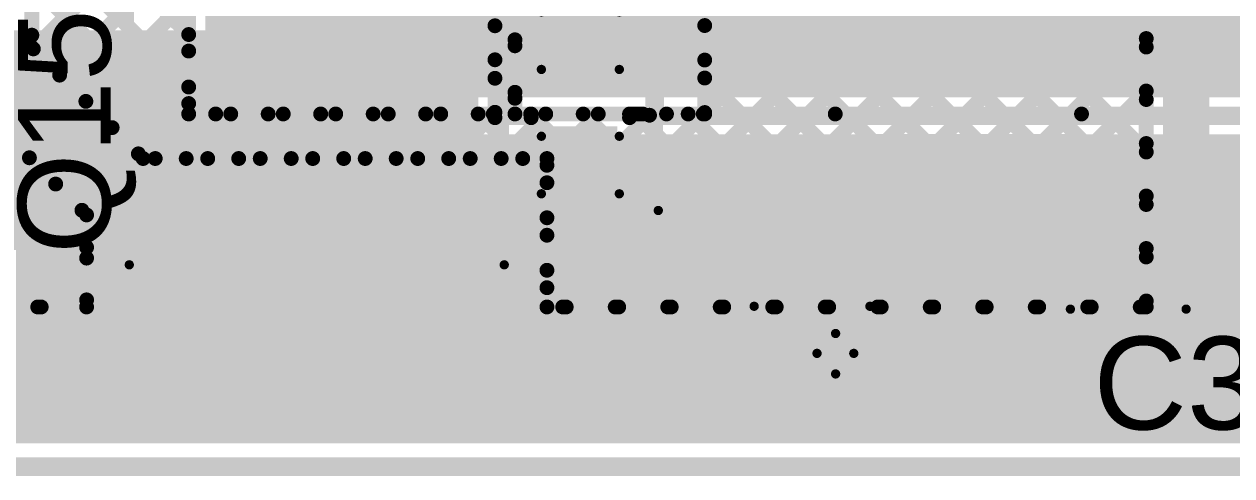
# Model space of a CAD drawing. Header units: millimetres. Extents: x -0.01 to 3.73, y -0.01 to 3.05.
# Drawn here: x 1.31 to 1.961, y -0.005 to 0.238 of the extents above; entities that cross this region are included whole.
import ezdxf

# ---------------------------------------------------------------- set-up
doc = ezdxf.new("R2010")
doc.units = ezdxf.units.MM
doc.header["$MEASUREMENT"] = 0
for name, color, linetype in [('BottomLayer', 5, 'Continuous'), ('BottomPaste', 16, 'Continuous'), ('BottomSolder', 6, 'Continuous'), ('Mechanical2', 216, 'Continuous'), ('TopLayer', 1, 'Continuous'), ('TopOverlay', 2, 'Continuous'), ('TopPaste', 8, 'Continuous'), ('TopSolder', 216, 'Continuous'), ('ViaHoleLayer', 16, 'Continuous')]:
    doc.layers.add(name, color=color, linetype=linetype)
doc.styles.add('Arial', font='', dxfattribs={"height": 0.2})
doc.styles.get('Arial').set_extended_font_data('Arial')

# ---------------------------------------------------------------- blocks, each defined once
blk = doc.blocks.new('RU6085H_109')
at = {"layer": 'TopLayer'}
for points in [[(-0.08071, 0.06378), (-0.13583, 0.06378), (-0.13583, 0.08622), (-0.08071, 0.08622)], [(0.13583, 0.06378), (0.08071, 0.06378), (0.08071, 0.08622), (0.13583, 0.08622)], [(-0.08071, 0.01378), (-0.13583, 0.01378), (-0.13583, 0.03622), (-0.08071, 0.03622)], [(0.13583, 0.01378), (0.08071, 0.01378), (0.08071, 0.03622), (0.13583, 0.03622)], [(-0.08071, -0.03622), (-0.13583, -0.03622), (-0.13583, -0.01378), (-0.08071, -0.01378)], [(0.13583, -0.03622), (0.08071, -0.03622), (0.08071, -0.01378), (0.13583, -0.01378)], [(-0.08071, -0.08622), (-0.13583, -0.08622), (-0.13583, -0.06378), (-0.08071, -0.06378)], [(0.13583, -0.08622), (0.08071, -0.08622), (0.08071, -0.06378), (0.13583, -0.06378)]]:
    blk.add_hatch(color=1, dxfattribs=at).paths.add_polyline_path(points)
at = {"layer": 'TopPaste'}
for points in [[(-0.08071, 0.06378), (-0.13583, 0.06378), (-0.13583, 0.08622), (-0.08071, 0.08622)], [(0.13583, 0.06378), (0.08071, 0.06378), (0.08071, 0.08622), (0.13583, 0.08622)], [(-0.08071, 0.01378), (-0.13583, 0.01378), (-0.13583, 0.03622), (-0.08071, 0.03622)], [(0.13583, 0.01378), (0.08071, 0.01378), (0.08071, 0.03622), (0.13583, 0.03622)], [(-0.08071, -0.03622), (-0.13583, -0.03622), (-0.13583, -0.01378), (-0.08071, -0.01378)], [(0.13583, -0.03622), (0.08071, -0.03622), (0.08071, -0.01378), (0.13583, -0.01378)], [(-0.08071, -0.08622), (-0.13583, -0.08622), (-0.13583, -0.06378), (-0.08071, -0.06378)], [(0.13583, -0.08622), (0.08071, -0.08622), (0.08071, -0.06378), (0.13583, -0.06378)]]:
    blk.add_hatch(color=8, dxfattribs=at).paths.add_polyline_path(points)
at = {"layer": 'TopSolder'}
for points in [[(-0.07671, 0.05978), (-0.13983, 0.05978), (-0.13983, 0.09022), (-0.07671, 0.09022)], [(0.13983, 0.05978), (0.07671, 0.05978), (0.07671, 0.09022), (0.13983, 0.09022)], [(-0.07671, 0.00978), (-0.13983, 0.00978), (-0.13983, 0.04022), (-0.07671, 0.04022)], [(0.13983, 0.00978), (0.07671, 0.00978), (0.07671, 0.04022), (0.13983, 0.04022)], [(-0.07671, -0.04022), (-0.13983, -0.04022), (-0.13983, -0.00978), (-0.07671, -0.00978)], [(0.13983, -0.04022), (0.07671, -0.04022), (0.07671, -0.00978), (0.13983, -0.00978)], [(-0.07671, -0.09022), (-0.13983, -0.09022), (-0.13983, -0.05978), (-0.07671, -0.05978)], [(0.13983, -0.09022), (0.07671, -0.09022), (0.07671, -0.05978), (0.13983, -0.05978)]]:
    blk.add_hatch(color=216, dxfattribs=at).paths.add_polyline_path(points)
at = {"layer": 'TopOverlay'}
for points, const_width in [([(-0.10476, 0.103, 1), (-0.11324, 0.103, 1)], 0.01), ([(-0.11574, 0.103, 1), (-0.11074, 0.103, 1)], 0.005), ([(-0.10726, 0.103, 1), (-0.10226, 0.103, 1)], 0.005), ([(-0.07625, 0.101, 1), (-0.07375, 0.101, 1)], 0.0025), ([(0.07175, 0.101, 1), (0.07425, 0.101, 1)], 0.0025), ([(-0.07625, -0.101, 1), (-0.07375, -0.101, 1)], 0.0025), ([(0.07175, -0.101, 1), (0.07425, -0.101, 1)], 0.0025)]:
    blk.add_lwpolyline(points, format="xyb", close=True, dxfattribs=dict(at, const_width=const_width))
at = {"layer": 'TopOverlay', "const_width": 0.005}
for points in [[(0.073, 0.101), (-0.075, 0.101)], [(0.073, -0.101), (-0.075, -0.101)]]:
    blk.add_lwpolyline(points, dxfattribs=at)
blk = doc.blocks.new('SMB_B_153')
at = {"layer": 'BottomLayer'}
for points in [[(-0.11417, 0.03937), (-0.05512, 0.03937), (-0.05512, -0.03937), (-0.11417, -0.03937)], [(0.05512, 0.03937), (0.11417, 0.03937), (0.11417, -0.03937), (0.05512, -0.03937)]]:
    blk.add_hatch(color=5, dxfattribs=at).paths.add_polyline_path(points)
at = {"layer": 'BottomPaste'}
for points in [[(-0.11417, 0.03937), (-0.05512, 0.03937), (-0.05512, -0.03937), (-0.11417, -0.03937)], [(0.05512, 0.03937), (0.11417, 0.03937), (0.11417, -0.03937), (0.05512, -0.03937)]]:
    blk.add_hatch(color=16, dxfattribs=at).paths.add_polyline_path(points)
at = {"layer": 'BottomSolder'}
for points in [[(-0.11817, 0.04337), (-0.05112, 0.04337), (-0.05112, -0.04337), (-0.11817, -0.04337)], [(0.05112, 0.04337), (0.11817, 0.04337), (0.11817, -0.04337), (0.05112, -0.04337)]]:
    blk.add_hatch(color=6, dxfattribs=at).paths.add_polyline_path(points)
blk = doc.blocks.new('C___0603_154')
at = {"layer": 'TopLayer'}
for points in [[(-0.015, 0.0175), (-0.015, -0.0175), (-0.045, -0.0175), (-0.045, 0.0175)], [(0.045, 0.0175), (0.045, -0.0175), (0.015, -0.0175), (0.015, 0.0175)]]:
    blk.add_hatch(color=1, dxfattribs=at).paths.add_polyline_path(points)
at = {"layer": 'TopPaste'}
for points in [[(-0.015, 0.0175), (-0.015, -0.0175), (-0.045, -0.0175), (-0.045, 0.0175)], [(0.045, 0.0175), (0.045, -0.0175), (0.015, -0.0175), (0.015, 0.0175)]]:
    blk.add_hatch(color=8, dxfattribs=at).paths.add_polyline_path(points)
at = {"layer": 'TopSolder'}
for points in [[(-0.01264, 0.01986), (-0.01264, -0.01986), (-0.04736, -0.01986), (-0.04736, 0.01986)], [(0.04736, 0.01986), (0.04736, -0.01986), (0.01264, -0.01986), (0.01264, 0.01986)]]:
    blk.add_hatch(color=216, dxfattribs=at).paths.add_polyline_path(points)
at = {"layer": 'TopOverlay', "const_width": 0.005}
for points in [[(-0.049, 0.021), (-0.049, -0.021)], [(-0.049, 0.021), (-0.018, 0.021)], [(0.018, 0.021), (0.049, 0.021)], [(0.049, 0.021), (0.049, -0.021)], [(-0.049, -0.021), (-0.018, -0.021)], [(0.018, -0.021), (0.049, -0.021)]]:
    blk.add_lwpolyline(points, dxfattribs=at)
at = {"layer": 'TopOverlay', "const_width": 0.0025}
for points in [[(-0.05025, 0.021, 1), (-0.04775, 0.021, 1)], [(-0.05025, 0.021, 1), (-0.04775, 0.021, 1)], [(-0.01925, 0.021, 1), (-0.01675, 0.021, 1)], [(0.01675, 0.021, 1), (0.01925, 0.021, 1)], [(0.04775, 0.021, 1), (0.05025, 0.021, 1)], [(0.04775, 0.021, 1), (0.05025, 0.021, 1)], [(-0.05025, -0.021, 1), (-0.04775, -0.021, 1)], [(-0.05025, -0.021, 1), (-0.04775, -0.021, 1)], [(-0.01925, -0.021, 1), (-0.01675, -0.021, 1)], [(0.01675, -0.021, 1), (0.01925, -0.021, 1)], [(0.04775, -0.021, 1), (0.05025, -0.021, 1)], [(0.04775, -0.021, 1), (0.05025, -0.021, 1)]]:
    blk.add_lwpolyline(points, format="xyb", close=True, dxfattribs=at)
blk = doc.blocks.new('UCD1H221MNL1GS_163')
at = {"layer": 'TopLayer'}
for points in [[(-0.23622, 0.04921), (-0.07874, 0.04921), (-0.07874, -0.04921), (-0.23622, -0.04921)], [(0.07874, 0.04921), (0.23622, 0.04921), (0.23622, -0.04921), (0.07874, -0.04921)]]:
    blk.add_hatch(color=1, dxfattribs=at).paths.add_polyline_path(points)
at = {"layer": 'TopPaste'}
for points in [[(-0.23622, 0.04921), (-0.07874, 0.04921), (-0.07874, -0.04921), (-0.23622, -0.04921)], [(0.07874, 0.04921), (0.23622, 0.04921), (0.23622, -0.04921), (0.07874, -0.04921)]]:
    blk.add_hatch(color=8, dxfattribs=at).paths.add_polyline_path(points)
at = {"layer": 'TopSolder'}
for points in [[(-0.24022, 0.05321), (-0.07474, 0.05321), (-0.07474, -0.05321), (-0.24022, -0.05321)], [(0.07474, 0.05321), (0.24022, 0.05321), (0.24022, -0.05321), (0.07474, -0.05321)]]:
    blk.add_hatch(color=216, dxfattribs=at).paths.add_polyline_path(points)
at = {"layer": 'TopOverlay', "const_width": 0.005}
for points in [[(-0.116, 0.169), (-0.16763, 0.11737)], [(-0.116, 0.169), (0.16907, 0.169)], [(0.16907, 0.169), (0.16907, 0.056)], [(-0.16763, 0.11737), (-0.16763, 0.055)], [(-0.193, 0.08349), (-0.193, 0.06369)], [(-0.20408, 0.07348), (-0.18228, 0.07348)], [(-0.16917, -0.053), (-0.16917, -0.11537)], [(0.16753, -0.054), (0.16753, -0.167)], [(-0.16917, -0.11537), (-0.11754, -0.167)], [(-0.11754, -0.167), (0.16753, -0.167)]]:
    blk.add_lwpolyline(points, dxfattribs=at)
at = {"layer": 'TopOverlay', "const_width": 0.0025}
for points in [[(-0.11725, 0.169, 1), (-0.11475, 0.169, 1)], [(-0.11725, 0.169, 1), (-0.11475, 0.169, 1)], [(0.16782, 0.169, 1), (0.17032, 0.169, 1)], [(0.16782, 0.169, 1), (0.17032, 0.169, 1)], [(-0.16888, 0.11737, 1), (-0.16638, 0.11737, 1)], [(-0.16888, 0.11737, 1), (-0.16638, 0.11737, 1)], [(-0.19425, 0.08349, 1), (-0.19175, 0.08349, 1)], [(-0.20533, 0.07348, 1), (-0.20283, 0.07348, 1)], [(-0.18353, 0.07348, 1), (-0.18103, 0.07348, 1)], [(-0.19425, 0.06369, 1), (-0.19175, 0.06369, 1)], [(-0.16888, 0.055, 1), (-0.16638, 0.055, 1)], [(0.16782, 0.056, 1), (0.17032, 0.056, 1)], [(-0.17042, -0.053, 1), (-0.16792, -0.053, 1)], [(0.16628, -0.054, 1), (0.16878, -0.054, 1)], [(-0.17042, -0.11537, 1), (-0.16792, -0.11537, 1)], [(-0.17042, -0.11537, 1), (-0.16792, -0.11537, 1)], [(-0.11879, -0.167, 1), (-0.11629, -0.167, 1)], [(-0.11879, -0.167, 1), (-0.11629, -0.167, 1)], [(0.16628, -0.167, 1), (0.16878, -0.167, 1)], [(0.16628, -0.167, 1), (0.16878, -0.167, 1)]]:
    blk.add_lwpolyline(points, format="xyb", close=True, dxfattribs=at)

msp = doc.modelspace()

# ---------------------------------------------------------------- hatches: boundary and pattern name
at = {"layer": 'BottomLayer'}
for points in [[(1.408, 0.199), (1.668, 0.199), (1.668, 0.316), (1.408, 0.316)], [(1.353, 0.049), (1.583, 0.049), (1.583, 0.157), (1.353, 0.157)]]:
    msp.add_hatch(color=5, dxfattribs=at).paths.add_polyline_path(points)
h = msp.add_hatch(color=5, dxfattribs=at)
edge = h.paths.add_edge_path()
edge.add_arc((1.65, 0.2465), 0.01181, 0, 360)
h = msp.add_hatch(color=5, dxfattribs=at)
edge = h.paths.add_edge_path()
edge.add_arc((1.65, 0.215), 0.01181, 0, 360)
h = msp.add_hatch(color=5, dxfattribs=at)
edge = h.paths.add_edge_path()
edge.add_arc((1.369, 0.098), 0.01181, 0, 360)
h = msp.add_hatch(color=5, dxfattribs=at)
edge = h.paths.add_edge_path()
edge.add_arc((1.567, 0.098), 0.01181, 0, 360)
h = msp.add_hatch(color=5, dxfattribs=at)
edge = h.paths.add_edge_path()
edge.add_arc((1.93637, 0.08483), 0.01181, 0, 360)
h = msp.add_hatch(color=5, dxfattribs=at)
edge = h.paths.add_edge_path()
edge.add_arc((1.369, 0.0665), 0.01181, 0, 360)
h = msp.add_hatch(color=5, dxfattribs=at)
edge = h.paths.add_edge_path()
edge.add_arc((1.567, 0.0665), 0.01181, 0, 360)
at = {"layer": 'TopLayer'}
for points in [[(2.002, 0.952), (1.75633, 0.952), (1.75633, 0.199), (2.002, 0.199)], [(1.871, 0.199), (1.871, 0.449), (1.58378, 0.449), (1.58378, 0.199)], [(0.579, 0.16865), (1.555, 0.16865), (1.555, 0.235), (0.579, 0.235)], [(0.574, 0.018), (1.999, 0.018), (1.999, 0.179), (0.574, 0.179)], [(1.859, 0.018), (2.267, 0.018), (2.267, 0.085), (1.859, 0.085)]]:
    msp.add_hatch(color=1, dxfattribs=at).paths.add_polyline_path(points)
h = msp.add_hatch(color=1, dxfattribs=at)
edge = h.paths.add_edge_path()
edge.add_arc((1.65, 0.2465), 0.01181, 0, 360)
h = msp.add_hatch(color=1, dxfattribs=at)
edge = h.paths.add_edge_path()
edge.add_arc((1.65, 0.215), 0.01181, 0, 360)
h = msp.add_hatch(color=1, dxfattribs=at)
edge = h.paths.add_edge_path()
edge.add_arc((1.369, 0.098), 0.01181, 0, 360)
h = msp.add_hatch(color=1, dxfattribs=at)
edge = h.paths.add_edge_path()
edge.add_arc((1.567, 0.098), 0.01181, 0, 360)
h = msp.add_hatch(color=1, dxfattribs=at)
edge = h.paths.add_edge_path()
edge.add_arc((1.93637, 0.08483), 0.01181, 0, 360)
h = msp.add_hatch(color=1, dxfattribs=at)
edge = h.paths.add_edge_path()
edge.add_arc((1.369, 0.0665), 0.01181, 0, 360)
h = msp.add_hatch(color=1, dxfattribs=at)
edge = h.paths.add_edge_path()
edge.add_arc((1.567, 0.0665), 0.01181, 0, 360)
at = {"layer": 'ViaHoleLayer'}
h = msp.add_hatch(color=16, dxfattribs=at)
edge = h.paths.add_edge_path()
edge.add_arc((1.65, 0.215), 0.00591, 0, 360)
h = msp.add_hatch(color=16, dxfattribs=at)
edge = h.paths.add_edge_path()
edge.add_arc((1.369, 0.098), 0.00591, 0, 360)
h = msp.add_hatch(color=16, dxfattribs=at)
edge = h.paths.add_edge_path()
edge.add_arc((1.567, 0.098), 0.00591, 0, 360)
h = msp.add_hatch(color=16, dxfattribs=at)
edge = h.paths.add_edge_path()
edge.add_arc((1.93637, 0.08483), 0.00591, 0, 360)
h = msp.add_hatch(color=16, dxfattribs=at)
edge = h.paths.add_edge_path()
edge.add_arc((1.369, 0.0665), 0.00591, 0, 360)
h = msp.add_hatch(color=16, dxfattribs=at)
edge = h.paths.add_edge_path()
edge.add_arc((1.567, 0.0665), 0.00591, 0, 360)

# ---------------------------------------------------------------- linework, layer by layer
at = {"layer": 'BottomLayer'}
for points, const_width in [([(1.3145, 0.22591), (1.3145, 0.52809)], 0.008), ([(1.6005, 0.086), (1.99, 0.4755)], 0.008), ([(1.60887, 0.4755), (1.91487, 0.1695)], 0.008), ([(1.63681, 0.47584), (1.91487, 0.19779)], 0.008), ([(1.66544, 0.4755), (1.91487, 0.22607)], 0.008), ([(1.677, 0.21907), (1.93343, 0.4755)], 0.008), ([(1.677, 0.19078), (1.96172, 0.4755)], 0.008), ([(1.58562, 0.47047), (1.91487, 0.14122)], 0.008), ([(1.62878, 0.086), (2.01367, 0.47089)], 0.008), ([(1.58531, 0.44249), (1.91487, 0.11293)], 0.008), ([(1.65707, 0.086), (2.01367, 0.4426)], 0.008), ([(1.68535, 0.086), (2.01367, 0.41432)], 0.008), ([(1.71364, 0.086), (2.03031, 0.40267)], 0.008), ([(1.677, 0.19), (1.677, 0.325)], 0.008), ([(1.677, 0.32252), (1.91352, 0.086)], 0.008), ([(1.399, 0.19), (1.399, 0.30759)], 0.008), ([(1.3145, 0.28904), (1.399, 0.20454)], 0.008), ([(1.677, 0.29423), (1.88523, 0.086)], 0.008), ([(1.93637, 0.08483), (1.93637, 0.27537)], 0.025), ([(1.32946, 0.21094), (1.399, 0.28048)], 0.008), ([(1.31532, 0.22509), (1.36244, 0.2722)], 0.008), ([(1.36055, 0.27127), (1.399, 0.23282)], 0.008), ([(1.91487, 0.086), (1.91487, 0.27537)], 0.008), ([(1.677, 0.26595), (1.85695, 0.086)], 0.008), ([(1.3145, 0.26075), (1.40925, 0.166)], 0.008), ([(1.74192, 0.086), (1.91487, 0.25895)], 0.008), ([(1.3436, 0.1968), (1.399, 0.2522)], 0.008), ([(1.215, 0.24711), (1.344, 0.11811)], 0.008), ([(1.677, 0.23766), (1.82866, 0.086)], 0.008), ([(1.3145, 0.23247), (1.38097, 0.166)], 0.008), ([(1.77021, 0.086), (1.91487, 0.23066)], 0.008), ([(1.293, 0.217), (1.369, 0.141)], 0.025), ([(1.3145, 0.22591), (1.37441, 0.166)], 0.008), ([(1.35775, 0.18266), (1.399, 0.22391)], 0.008), ([(1.215, 0.21883), (1.344, 0.08983)], 0.008), ([(1.65, 0.215), (1.67181, 0.215)], 0.01), ([(1.65, 0.19319), (1.65, 0.215)], 0.01), ([(1.677, 0.20938), (1.80038, 0.086)], 0.008), ([(1.2778, 0.2018), (1.344, 0.13559)], 0.008), ([(1.79849, 0.086), (1.91487, 0.20238)], 0.008), ([(1.37189, 0.16852), (1.399, 0.19563)], 0.008), ([(1.215, 0.19055), (1.31955, 0.086)], 0.008), ([(1.39766, 0.166), (1.42166, 0.19)], 0.008), ([(1.399, 0.19), (1.64358, 0.19)], 0.008), ([(1.41354, 0.19), (1.43754, 0.166)], 0.008), ([(1.42594, 0.166), (1.44994, 0.19)], 0.008), ([(1.44182, 0.19), (1.46582, 0.166)], 0.008), ([(1.45423, 0.166), (1.47822, 0.19)], 0.008), ([(1.4701, 0.19), (1.4941, 0.166)], 0.008), ([(1.48251, 0.166), (1.50651, 0.19)], 0.008), ([(1.49839, 0.19), (1.52239, 0.166)], 0.008), ([(1.51079, 0.166), (1.53479, 0.19)], 0.008), ([(1.52667, 0.19), (1.55067, 0.166)], 0.008), ([(1.53908, 0.166), (1.56308, 0.19)], 0.008), ([(1.55496, 0.19), (1.57896, 0.166)], 0.008), ([(1.56736, 0.166), (1.59136, 0.19)], 0.008), ([(1.58324, 0.19), (1.68724, 0.086)], 0.008), ([(1.592, 0.16235), (1.61965, 0.19)], 0.008), ([(1.592, 0.10578), (1.67622, 0.19)], 0.008), ([(1.592, 0.13407), (1.64727, 0.18933)], 0.008), ([(1.61153, 0.19), (1.71553, 0.086)], 0.008), ([(1.63981, 0.19), (1.74381, 0.086)], 0.008), ([(1.65642, 0.19), (1.677, 0.19)], 0.008), ([(1.66809, 0.19), (1.77209, 0.086)], 0.008), ([(1.82677, 0.086), (1.91487, 0.17409)], 0.008), ([(1.2328, 0.086), (1.3132, 0.1664)], 0.008), ([(1.37441, 0.166), (1.592, 0.166)], 0.008), ([(1.592, 0.086), (1.592, 0.166)], 0.008), ([(1.26109, 0.086), (1.32734, 0.15225)], 0.008), ([(1.592, 0.15296), (1.65896, 0.086)], 0.008), ([(1.369, 0.098), (1.369, 0.141)], 0.025), ([(1.85506, 0.086), (1.91487, 0.14581)], 0.008), ([(1.28937, 0.086), (1.34148, 0.13811)], 0.008), ([(1.344, 0.086), (1.344, 0.13559)], 0.008), ([(1.592, 0.12467), (1.63067, 0.086)], 0.008), ([(1.88334, 0.086), (1.91487, 0.11752)], 0.008), ([(1.31766, 0.086), (1.344, 0.11234)], 0.008), ([(1.592, 0.09639), (1.60239, 0.086)], 0.008), ([(1.56, 0.085), (1.56, 0.086)], 0.012), ([(1.91163, 0.086), (1.91487, 0.08924)], 0.008), ([(0.37541, 0.086), (1.344, 0.086)], 0.008), ([(1.592, 0.086), (1.91487, 0.086)], 0.008), ([(0.406, 0.025), (2.3515, 0.025)], 0.025)]:
    msp.add_lwpolyline(points, dxfattribs=dict(at, const_width=const_width))
for points, const_width in [([(1.675, 0.23766, 1), (1.679, 0.23766, 1)], 0.004), ([(1.3125, 0.23247, 1), (1.3165, 0.23247, 1)], 0.004), ([(1.397, 0.23282, 1), (1.401, 0.23282, 1)], 0.004), ([(1.91287, 0.23066, 1), (1.91687, 0.23066, 1)], 0.004), ([(1.3125, 0.22591, 1), (1.3165, 0.22591, 1)], 0.004), ([(1.3125, 0.22591, 1), (1.3165, 0.22591, 1)], 0.004), ([(1.31332, 0.22509, 1), (1.31732, 0.22509, 1)], 0.004), ([(1.397, 0.22391, 1), (1.401, 0.22391, 1)], 0.004), ([(1.91287, 0.22607, 1), (1.91687, 0.22607, 1)], 0.004), ([(1.675, 0.21907, 1), (1.679, 0.21907, 1)], 0.004), ([(1.32746, 0.21094, 1), (1.33146, 0.21094, 1)], 0.004), ([(1.6475, 0.215, 1), (1.6525, 0.215, 1)], 0.005), ([(1.6475, 0.215, 1), (1.6525, 0.215, 1)], 0.005), ([(1.66931, 0.215, 1), (1.67431, 0.215, 1)], 0.005), ([(1.397, 0.20454, 1), (1.401, 0.20454, 1)], 0.004), ([(1.675, 0.20938, 1), (1.679, 0.20938, 1)], 0.004), ([(1.91287, 0.20238, 1), (1.91687, 0.20238, 1)], 0.004), ([(1.91287, 0.19779, 1), (1.91687, 0.19779, 1)], 0.004), ([(1.3416, 0.1968, 1), (1.3456, 0.1968, 1)], 0.004), ([(1.397, 0.19563, 1), (1.401, 0.19563, 1)], 0.004), ([(1.6475, 0.19319, 1), (1.6525, 0.19319, 1)], 0.005), ([(1.397, 0.19, 1), (1.401, 0.19, 1)], 0.004), ([(1.397, 0.19, 1), (1.401, 0.19, 1)], 0.004), ([(1.41154, 0.19, 1), (1.41554, 0.19, 1)], 0.004), ([(1.41966, 0.19, 1), (1.42366, 0.19, 1)], 0.004), ([(1.43982, 0.19, 1), (1.44382, 0.19, 1)], 0.004), ([(1.44794, 0.19, 1), (1.45194, 0.19, 1)], 0.004), ([(1.4681, 0.19, 1), (1.4721, 0.19, 1)], 0.004), ([(1.47622, 0.19, 1), (1.48022, 0.19, 1)], 0.004), ([(1.49639, 0.19, 1), (1.50039, 0.19, 1)], 0.004), ([(1.50451, 0.19, 1), (1.50851, 0.19, 1)], 0.004), ([(1.52467, 0.19, 1), (1.52867, 0.19, 1)], 0.004), ([(1.53279, 0.19, 1), (1.53679, 0.19, 1)], 0.004), ([(1.55296, 0.19, 1), (1.55696, 0.19, 1)], 0.004), ([(1.56108, 0.19, 1), (1.56508, 0.19, 1)], 0.004), ([(1.58124, 0.19, 1), (1.58524, 0.19, 1)], 0.004), ([(1.58936, 0.19, 1), (1.59336, 0.19, 1)], 0.004), ([(1.60953, 0.19, 1), (1.61353, 0.19, 1)], 0.004), ([(1.61765, 0.19, 1), (1.62165, 0.19, 1)], 0.004), ([(1.63781, 0.19, 1), (1.64181, 0.19, 1)], 0.004), ([(1.64158, 0.19, 1), (1.64558, 0.19, 1)], 0.004), ([(1.64158, 0.19, 1), (1.64558, 0.19, 1)], 0.004), ([(1.64527, 0.18933, 1), (1.64927, 0.18933, 1)], 0.004), ([(1.65442, 0.19, 1), (1.65842, 0.19, 1)], 0.004), ([(1.65442, 0.19, 1), (1.65842, 0.19, 1)], 0.004), ([(1.66609, 0.19, 1), (1.67009, 0.19, 1)], 0.004), ([(1.67422, 0.19, 1), (1.67822, 0.19, 1)], 0.004), ([(1.675, 0.19078, 1), (1.679, 0.19078, 1)], 0.004), ([(1.675, 0.19, 1), (1.679, 0.19, 1)], 0.004), ([(1.675, 0.19, 1), (1.679, 0.19, 1)], 0.004), ([(1.35575, 0.18266, 1), (1.35975, 0.18266, 1)], 0.004), ([(1.91287, 0.17409, 1), (1.91687, 0.17409, 1)], 0.004), ([(1.3112, 0.1664, 1), (1.3152, 0.1664, 1)], 0.004), ([(1.36989, 0.16852, 1), (1.37389, 0.16852, 1)], 0.004), ([(1.37241, 0.166, 1), (1.37641, 0.166, 1)], 0.004), ([(1.37241, 0.166, 1), (1.37641, 0.166, 1)], 0.004), ([(1.37897, 0.166, 1), (1.38297, 0.166, 1)], 0.004), ([(1.39566, 0.166, 1), (1.39966, 0.166, 1)], 0.004), ([(1.40725, 0.166, 1), (1.41125, 0.166, 1)], 0.004), ([(1.42394, 0.166, 1), (1.42794, 0.166, 1)], 0.004), ([(1.43554, 0.166, 1), (1.43954, 0.166, 1)], 0.004), ([(1.45223, 0.166, 1), (1.45623, 0.166, 1)], 0.004), ([(1.46382, 0.166, 1), (1.46782, 0.166, 1)], 0.004), ([(1.48051, 0.166, 1), (1.48451, 0.166, 1)], 0.004), ([(1.4921, 0.166, 1), (1.4961, 0.166, 1)], 0.004), ([(1.50879, 0.166, 1), (1.51279, 0.166, 1)], 0.004), ([(1.52039, 0.166, 1), (1.52439, 0.166, 1)], 0.004), ([(1.53708, 0.166, 1), (1.54108, 0.166, 1)], 0.004), ([(1.54867, 0.166, 1), (1.55267, 0.166, 1)], 0.004), ([(1.56536, 0.166, 1), (1.56936, 0.166, 1)], 0.004), ([(1.57696, 0.166, 1), (1.58096, 0.166, 1)], 0.004), ([(1.59, 0.166, 1), (1.594, 0.166, 1)], 0.004), ([(1.59, 0.166, 1), (1.594, 0.166, 1)], 0.004), ([(1.91287, 0.1695, 1), (1.91687, 0.1695, 1)], 0.004), ([(1.59, 0.16235, 1), (1.594, 0.16235, 1)], 0.004), ([(1.32534, 0.15225, 1), (1.32934, 0.15225, 1)], 0.004), ([(1.59, 0.15296, 1), (1.594, 0.15296, 1)], 0.004), ([(1.36275, 0.141, 1), (1.37525, 0.141, 1)], 0.0125), ([(1.36275, 0.141, 1), (1.37525, 0.141, 1)], 0.0125), ([(1.91287, 0.14581, 1), (1.91687, 0.14581, 1)], 0.004), ([(1.91287, 0.14122, 1), (1.91687, 0.14122, 1)], 0.004), ([(1.33948, 0.13811, 1), (1.34348, 0.13811, 1)], 0.004), ([(1.342, 0.13559, 1), (1.346, 0.13559, 1)], 0.004), ([(1.342, 0.13559, 1), (1.346, 0.13559, 1)], 0.004), ([(1.59, 0.13407, 1), (1.594, 0.13407, 1)], 0.004), ([(1.59, 0.12467, 1), (1.594, 0.12467, 1)], 0.004), ([(1.342, 0.11811, 1), (1.346, 0.11811, 1)], 0.004), ([(1.91287, 0.11752, 1), (1.91687, 0.11752, 1)], 0.004), ([(1.342, 0.11234, 1), (1.346, 0.11234, 1)], 0.004), ([(1.91287, 0.11293, 1), (1.91687, 0.11293, 1)], 0.004), ([(1.36275, 0.098, 1), (1.37525, 0.098, 1)], 0.0125), ([(1.59, 0.10578, 1), (1.594, 0.10578, 1)], 0.004), ([(1.59, 0.09639, 1), (1.594, 0.09639, 1)], 0.004), ([(1.342, 0.08983, 1), (1.346, 0.08983, 1)], 0.004), ([(1.557, 0.086, 1), (1.563, 0.086, 1)], 0.006), ([(1.91287, 0.08924, 1), (1.91687, 0.08924, 1)], 0.004), ([(1.93012, 0.08483, 1), (1.94262, 0.08483, 1)], 0.0125), ([(1.31566, 0.086, 1), (1.31966, 0.086, 1)], 0.004), ([(1.31755, 0.086, 1), (1.32155, 0.086, 1)], 0.004), ([(1.342, 0.086, 1), (1.346, 0.086, 1)], 0.004), ([(1.342, 0.086, 1), (1.346, 0.086, 1)], 0.004), ([(1.557, 0.085, 1), (1.563, 0.085, 1)], 0.006), ([(1.59, 0.086, 1), (1.594, 0.086, 1)], 0.004), ([(1.59, 0.086, 1), (1.594, 0.086, 1)], 0.004), ([(1.5985, 0.086, 1), (1.6025, 0.086, 1)], 0.004), ([(1.60039, 0.086, 1), (1.60439, 0.086, 1)], 0.004), ([(1.62678, 0.086, 1), (1.63078, 0.086, 1)], 0.004), ([(1.62867, 0.086, 1), (1.63267, 0.086, 1)], 0.004), ([(1.65507, 0.086, 1), (1.65907, 0.086, 1)], 0.004), ([(1.65696, 0.086, 1), (1.66096, 0.086, 1)], 0.004), ([(1.68335, 0.086, 1), (1.68735, 0.086, 1)], 0.004), ([(1.68524, 0.086, 1), (1.68924, 0.086, 1)], 0.004), ([(1.71164, 0.086, 1), (1.71564, 0.086, 1)], 0.004), ([(1.71353, 0.086, 1), (1.71753, 0.086, 1)], 0.004), ([(1.73992, 0.086, 1), (1.74392, 0.086, 1)], 0.004), ([(1.74181, 0.086, 1), (1.74581, 0.086, 1)], 0.004), ([(1.76821, 0.086, 1), (1.77221, 0.086, 1)], 0.004), ([(1.77009, 0.086, 1), (1.77409, 0.086, 1)], 0.004), ([(1.79649, 0.086, 1), (1.80049, 0.086, 1)], 0.004), ([(1.79838, 0.086, 1), (1.80238, 0.086, 1)], 0.004), ([(1.82477, 0.086, 1), (1.82877, 0.086, 1)], 0.004), ([(1.82666, 0.086, 1), (1.83066, 0.086, 1)], 0.004), ([(1.85306, 0.086, 1), (1.85706, 0.086, 1)], 0.004), ([(1.85495, 0.086, 1), (1.85895, 0.086, 1)], 0.004), ([(1.88134, 0.086, 1), (1.88534, 0.086, 1)], 0.004), ([(1.88323, 0.086, 1), (1.88723, 0.086, 1)], 0.004), ([(1.90963, 0.086, 1), (1.91363, 0.086, 1)], 0.004), ([(1.91152, 0.086, 1), (1.91552, 0.086, 1)], 0.004), ([(1.91287, 0.086, 1), (1.91687, 0.086, 1)], 0.004), ([(1.91287, 0.086, 1), (1.91687, 0.086, 1)], 0.004)]:
    msp.add_lwpolyline(points, format="xyb", close=True, dxfattribs=dict(at, const_width=const_width))
at = {"layer": 'BottomLayer', "const_width": 0.008}
msp.add_lwpolyline([(1.65642, 0.19, -0.126337), (1.64358, 0.19)], format="xyb", dxfattribs=at)
at = {"layer": 'Mechanical2', "const_width": 0.01}
msp.add_lwpolyline([(0, 0), (3.621, 0)], dxfattribs=at)
at = {"layer": 'TopLayer'}
for points, const_width in [([(1.57478, 0.19), (1.57478, 0.40607)], 0.008), ([(1.952, 0.2285), (1.9895, 0.266)], 0.025), ([(1.564, 0.188), (1.564, 0.244)], 0.008), ([(1.564, 0.23753), (1.57478, 0.22674)], 0.008), ([(1.564, 0.21921), (1.57478, 0.22999)], 0.008), ([(1.5825, 0.226), (1.61, 0.226)], 0.01), ([(1.65, 0.19319), (1.65, 0.215)], 0.01), ([(1.564, 0.20924), (1.57478, 0.19846)], 0.008), ([(1.564, 0.19092), (1.57478, 0.2017)], 0.008), ([(1.564, 0.188), (1.5835, 0.188)], 0.008), ([(1.57478, 0.19), (1.5835, 0.19)], 0.008), ([(1.5835, 0.19), (1.6365, 0.19)], 0.008), ([(1.5835, 0.19), (1.6365, 0.19)], 0.008), ([(1.6365, 0.19), (1.64358, 0.19)], 0.008), ([(1.6365, 0.188), (2.008, 0.188)], 0.008), ([(1.65642, 0.19), (1.74733, 0.19)], 0.008), ([(1.74733, 0.19), (1.88, 0.19)], 0.008), ([(1.74733, 0.19), (1.88, 0.19)], 0.008), ([(1.88, 0.19), (2.011, 0.19)], 0.008)]:
    msp.add_lwpolyline(points, dxfattribs=dict(at, const_width=const_width))
for points, const_width in [([(1.562, 0.23753, 1), (1.566, 0.23753, 1)], 0.004), ([(1.94575, 0.2285, 1), (1.95825, 0.2285, 1)], 0.0125), ([(1.57278, 0.22999, 1), (1.57678, 0.22999, 1)], 0.004), ([(1.57278, 0.22674, 1), (1.57678, 0.22674, 1)], 0.004), ([(1.58, 0.226, 1), (1.585, 0.226, 1)], 0.005), ([(1.6075, 0.226, 1), (1.6125, 0.226, 1)], 0.005), ([(1.562, 0.21921, 1), (1.566, 0.21921, 1)], 0.004), ([(1.6475, 0.215, 1), (1.6525, 0.215, 1)], 0.005), ([(1.562, 0.20924, 1), (1.566, 0.20924, 1)], 0.004), ([(1.57278, 0.2017, 1), (1.57678, 0.2017, 1)], 0.004), ([(1.57278, 0.19846, 1), (1.57678, 0.19846, 1)], 0.004), ([(1.6475, 0.19319, 1), (1.6525, 0.19319, 1)], 0.005), ([(1.562, 0.19092, 1), (1.566, 0.19092, 1)], 0.004), ([(1.562, 0.188, 1), (1.566, 0.188, 1)], 0.004), ([(1.562, 0.188, 1), (1.566, 0.188, 1)], 0.004), ([(1.57278, 0.19, 1), (1.57678, 0.19, 1)], 0.004), ([(1.57278, 0.19, 1), (1.57678, 0.19, 1)], 0.004), ([(1.5815, 0.19, 1), (1.5855, 0.19, 1)], 0.004), ([(1.5815, 0.19, 1), (1.5855, 0.19, 1)], 0.004), ([(1.5815, 0.19, 1), (1.5855, 0.19, 1)], 0.004), ([(1.5815, 0.188, 1), (1.5855, 0.188, 1)], 0.004), ([(1.6345, 0.19, 1), (1.6385, 0.19, 1)], 0.004), ([(1.6345, 0.19, 1), (1.6385, 0.19, 1)], 0.004), ([(1.6345, 0.19, 1), (1.6385, 0.19, 1)], 0.004), ([(1.6345, 0.188, 1), (1.6385, 0.188, 1)], 0.004), ([(1.64158, 0.19, 1), (1.64558, 0.19, 1)], 0.004), ([(1.64158, 0.19, 1), (1.64558, 0.19, 1)], 0.004), ([(1.65442, 0.19, 1), (1.65842, 0.19, 1)], 0.004), ([(1.65442, 0.19, 1), (1.65842, 0.19, 1)], 0.004), ([(1.74533, 0.19, 1), (1.74933, 0.19, 1)], 0.004), ([(1.74533, 0.19, 1), (1.74933, 0.19, 1)], 0.004), ([(1.74533, 0.19, 1), (1.74933, 0.19, 1)], 0.004), ([(1.878, 0.19, 1), (1.882, 0.19, 1)], 0.004), ([(1.878, 0.19, 1), (1.882, 0.19, 1)], 0.004), ([(1.878, 0.19, 1), (1.882, 0.19, 1)], 0.004)]:
    msp.add_lwpolyline(points, format="xyb", close=True, dxfattribs=dict(at, const_width=const_width))
at = {"layer": 'TopLayer', "const_width": 0.008}
msp.add_lwpolyline([(1.65642, 0.19, -0.126329), (1.64358, 0.19)], format="xyb", dxfattribs=at)

# ---------------------------------------------------------------- block references
for name, p, rotation in [('UCD1H221MNL1GS_163', (1.821, 0.254), 90), ('RU6085H_109', (1.468, 0.18173), 270), ('SMB_B_153', (1.472, 0.202), 90), ('C___0603_154', (1.61, 0.196), 90)]:
    msp.add_blockref(name, p, dxfattribs=dict(rotation=rotation))

# ---------------------------------------------------------------- texts
at = {"layer": 'TopOverlay', "style": 'Arial'}
msp.add_text('Q15', height=0.05, rotation=90, dxfattribs=at).set_placement((1.35699, 0.11452))
msp.add_text('C39', height=0.05, dxfattribs=at).set_placement((1.88635, 0.02001))

doc.saveas('drawing.dxf')
